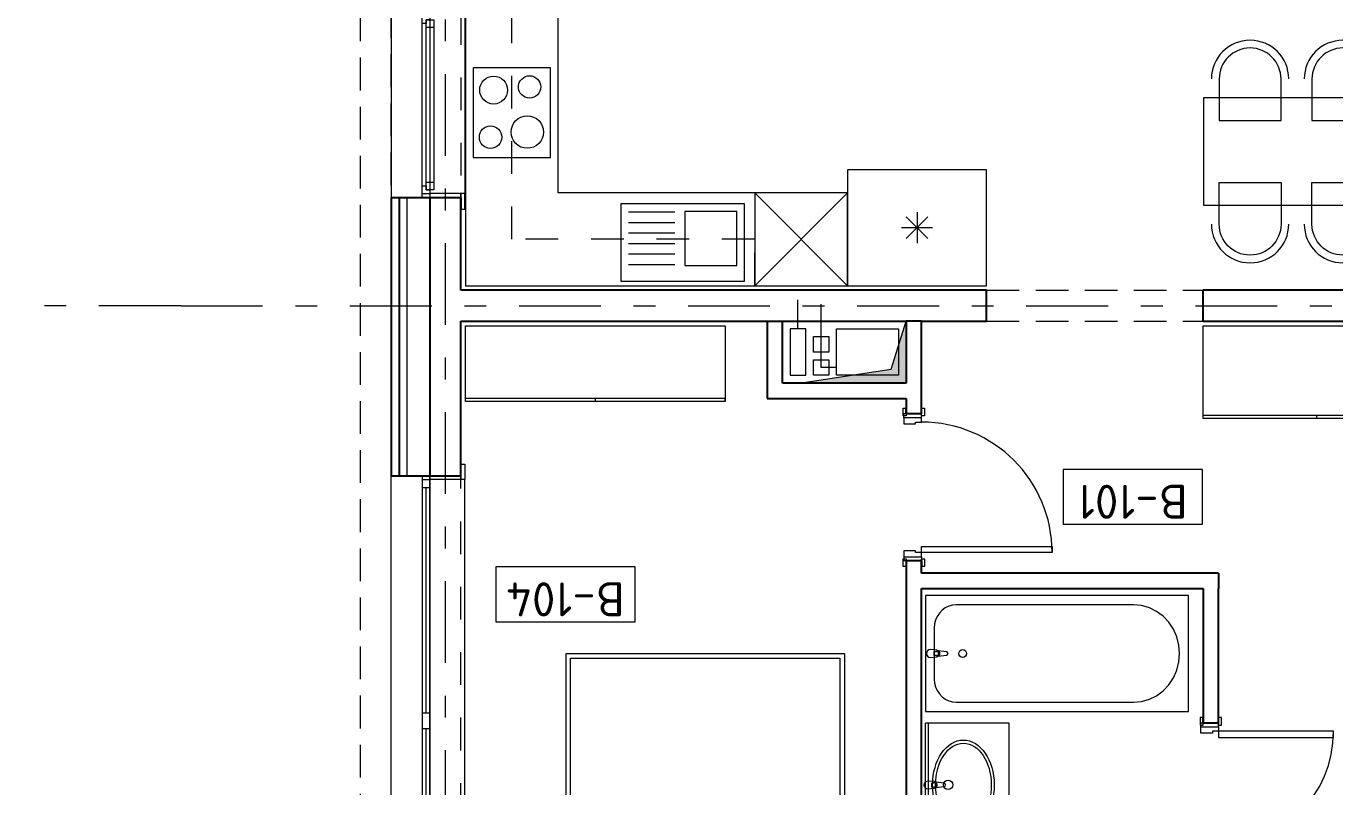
# Model space of a CAD drawing. Header units: millimetres. Extents: x 18162 to 3540582, y 72188 to 247925.
# Drawn here: x 654300 to 662763, y 88033 to 92954 of the extents above; entities that cross this region are included whole.
import ezdxf
from ezdxf.enums import TextEntityAlignment as Align

# ---------------------------------------------------------------- set-up
doc = ezdxf.new("R2010")
doc.units = ezdxf.units.MM
doc.header["$MEASUREMENT"] = 0
doc.set_wipeout_variables(frame=1)
for name, pattern in [('Dashed', [423.333333, 211.666667, -211.666667]), ('Double Dashed', [1093.611073, 529.166651, -211.666656, 141.111112, -211.666656]), ('Hidden Line', [317.5, 211.666667, -105.833333]), ('Wipeout_Contour', [1000, 0, -1000])]:
    doc.linetypes.add(name, pattern=pattern)
for name, color, linetype in [('Archicad Doors', 7, 'Continuous'), ('Archicad Windows', 7, 'Continuous'), ('Archicad Zone Stamps', 7, 'Continuous'), ('Drawing & Figure', 7, 'Continuous'), ('Interior - Equipment', 7, 'Continuous'), ('Interior - Furniture', 7, 'Continuous'), ('Model Unit - Zone A', 7, 'Continuous'), ('Structural - Bearing', 7, 'Continuous'), ('Structural - Grid', 7, 'Continuous')]:
    doc.layers.add(name, color=color, linetype=linetype)
doc.styles.add('GENERATED_STYLE_2', font='')
doc.styles.add('GENERATED_STYLE_3', font='', dxfattribs={"width": 0.8})
doc.styles.get('GENERATED_STYLE_2').set_extended_font_data('ISOCPEUR MON')
doc.styles.get('GENERATED_STYLE_3').set_extended_font_data('ISOCPEUR MON')

# ---------------------------------------------------------------- blocks, each defined once
blk = doc.blocks.new('Үүдний хэсэг_B-101_71_3', base_point=(661293.8, 89677))
at = {"layer": 'Archicad Zone Stamps', "color": 7, "linetype": 'Continuous', "lineweight": 5}
for p, q in [((661906.5, 90086.8), (661006.5, 90086.8)), ((661006.5, 90086.8), (661006.5, 89732)), ((661906.5, 89732), (661906.5, 90086.8)), ((661006.5, 89732), (661906.5, 89732))]:
    blk.add_line(p, q, dxfattribs=at)
at = {"layer": 'Archicad Zone Stamps', "color": 7, "lineweight": 5, "style": 'GENERATED_STYLE_2'}
for tag, p in [('DUMMY_861', (661105.2, 89767.5)), ('ROOM_NUMBER', (661456.5, 89767.5))]:
    blk.add_attdef(tag, text='', height=220, rotation=180, dxfattribs=at).set_placement(p, align=Align.TOP_CENTER)
blk = doc.blocks.new('Унтлагын өрөө_B-104_74_3', base_point=(658504.3, 89836))
at = {"layer": 'Archicad Zone Stamps', "color": 7, "linetype": 'Continuous', "lineweight": 5}
for p, q in [((658238, 89455.6), (657338, 89455.6)), ((657338, 89455.6), (657338, 89100.7)), ((658238, 89100.7), (658238, 89455.6)), ((657338, 89100.7), (658238, 89100.7))]:
    blk.add_line(p, q, dxfattribs=at)
at = {"layer": 'Archicad Zone Stamps', "color": 7, "lineweight": 5, "style": 'GENERATED_STYLE_2'}
for tag, p in [('DUMMY_861', (657403.7, 89136.2)), ('ROOM_NUMBER', (657788, 89136.2))]:
    blk.add_attdef(tag, text='', height=220, rotation=180, dxfattribs=at).set_placement(p, align=Align.TOP_CENTER)
blk = doc.blocks.new('Window with Sidelight 27[43]_3', base_point=(636137.8, 0))
at = {"layer": 'Archicad Windows', "color": 7, "linetype": 'Continuous', "lineweight": 13}
for p, q in [((657111.3, 90020.7), (657111.3, 90120.7)), ((657111.3, 90120.7), (657136.3, 90120.7)), ((657111.3, 90045.7), (657111.3, 90120.7)), ((657111.3, 90045.7), (657111.3, 90120.7)), ((657136.3, 90120.7), (657136.3, 90020.7)), ((656661.3, 87845.7), (656661.3, 90045.7)), ((656661.3, 90045.7), (656711.3, 90045.7)), ((656711.3, 90045.7), (656761.3, 90045.7)), ((656761.3, 90045.7), (656861.3, 90045.7)), ((656861.3, 90045.7), (656861.3, 90020.7)), ((656861.3, 90045.7), (656911.3, 90045.7)), ((656861.3, 90045.7), (656911.3, 90045.7)), ((656861.3, 90020.7), (656861.3, 89970.7)), ((656861.3, 90020.7), (656911.3, 90020.7)), ((656861.3, 89970.7), (656911.3, 89970.7)), ((656861.3, 89970.7), (656861.3, 88510.7)), ((656886.3, 88510.7), (656886.3, 89970.7)), ((656911.3, 90045.7), (657111.3, 90045.7)), ((656911.3, 90020.7), (656911.3, 90045.7)), ((656911.3, 90020.7), (656911.3, 90045.7)), ((656911.3, 90045.7), (657111.3, 90045.7)), ((656911.3, 90045.7), (657111.3, 90045.7)), ((657111.3, 90020.7), (656911.3, 90020.7)), ((656911.3, 89970.7), (656911.3, 90020.7)), ((656911.3, 88510.7), (656911.3, 89970.7)), ((657111.3, 90045.7), (657111.3, 90020.7)), ((657136.3, 90020.7), (657111.3, 90020.7)), ((657136.3, 87870.7), (657136.3, 90020.7)), ((656911.3, 88510.7), (656861.3, 88510.7)), ((656861.3, 88510.7), (656861.3, 88460.7)), ((656861.3, 88460.7), (656861.3, 88410.7)), ((656911.3, 88460.7), (656911.3, 88510.7)), ((656911.3, 88410.7), (656911.3, 88460.7)), ((656861.3, 88410.7), (656911.3, 88410.7)), ((656861.3, 88410.7), (656861.3, 87920.7)), ((656886.3, 87920.7), (656886.3, 88410.7)), ((656911.3, 87920.7), (656911.3, 88410.7)), ((656911.3, 87920.7), (656861.3, 87920.7)), ((656861.3, 87920.7), (656861.3, 87870.7)), ((656861.3, 87870.7), (656861.3, 87845.7)), ((656861.3, 87870.7), (656911.3, 87870.7)), ((656911.3, 87870.7), (656911.3, 87920.7)), ((656911.3, 87870.7), (657111.3, 87870.7)), ((656911.3, 87845.7), (656911.3, 87870.7)), ((656911.3, 87845.7), (656911.3, 87870.7)), ((657111.3, 87870.7), (657111.3, 87845.7)), ((657111.3, 87770.7), (657111.3, 87870.7)), ((657111.3, 87870.7), (657136.3, 87870.7)), ((657136.3, 87870.7), (657136.3, 87770.7)), ((656661.3, 87845.7), (656711.3, 87845.7)), ((656711.3, 87845.7), (656761.3, 87845.7)), ((656761.3, 87845.7), (656861.3, 87845.7)), ((656861.3, 87845.7), (656911.3, 87845.7)), ((656861.3, 87845.7), (656911.3, 87845.7)), ((657111.3, 87845.7), (656911.3, 87845.7)), ((656911.3, 87845.7), (657111.3, 87845.7)), ((656911.3, 87845.7), (657111.3, 87845.7)), ((657111.3, 87845.7), (657111.3, 87770.7)), ((657111.3, 87845.7), (657111.3, 87770.7)), ((657136.3, 87770.7), (657111.3, 87770.7))]:
    blk.add_line(p, q, dxfattribs=at)
at = {"layer": 'Archicad Windows', "color": 7, "linetype": 'Dashed', "lineweight": 13}
blk.add_line((657111.3, 87845.7), (657111.3, 90045.7), dxfattribs=at)
blk = doc.blocks.new('Window 27[44]_3', base_point=(636137.8, 0))
at = {"layer": 'Archicad Windows', "color": 7, "linetype": 'Continuous', "lineweight": 13}
for p, q in [((657136.3, 93120.7), (657111.3, 93120.7)), ((657111.3, 93120.7), (657111.3, 93020.7)), ((657111.3, 93045.7), (657111.3, 93120.7)), ((657111.3, 93045.7), (657111.3, 93120.7)), ((657136.3, 93020.7), (657136.3, 93120.7)), ((656661.3, 93045.7), (656661.3, 91845.7)), ((656661.3, 93045.7), (656711.3, 93045.7)), ((656711.3, 93045.7), (656761.3, 93045.7)), ((656761.3, 93045.7), (656861.3, 93045.7)), ((656861.3, 93020.7), (656861.3, 93045.7)), ((656861.3, 93045.7), (656911.3, 93045.7)), ((656861.3, 93045.7), (656911.3, 93045.7)), ((656861.3, 92970.7), (656861.3, 93020.7)), ((656861.3, 93020.7), (656911.3, 93020.7)), ((657111.3, 93045.7), (656911.3, 93045.7)), ((656911.3, 93045.7), (656911.3, 93020.7)), ((656911.3, 93045.7), (656911.3, 93020.7)), ((656911.3, 93045.7), (657111.3, 93045.7)), ((656911.3, 93045.7), (657111.3, 93045.7)), ((656911.3, 93020.7), (657111.3, 93020.7)), ((656911.3, 93020.7), (656911.3, 92995.7)), ((657111.3, 93020.7), (657111.3, 93045.7)), ((657111.3, 93020.7), (657136.3, 93020.7)), ((657136.3, 93020.7), (657136.3, 91870.7)), ((656886.3, 92970.7), (656861.3, 92970.7)), ((656861.3, 91920.7), (656861.3, 92970.7)), ((656911.3, 92995.7), (656886.3, 92995.7)), ((656886.3, 92995.7), (656886.3, 92970.7)), ((656886.3, 92945.7), (656886.3, 92995.7)), ((656886.3, 92995.7), (656936.3, 92995.7)), ((656936.3, 92945.7), (656886.3, 92945.7)), ((656886.3, 91945.7), (656886.3, 92945.7)), ((656911.3, 92945.7), (656911.3, 91945.7)), ((656936.3, 92995.7), (656936.3, 92945.7)), ((656936.3, 92945.7), (656936.3, 91945.7)), ((656936.3, 92945.7), (656936.3, 91945.7)), ((656861.3, 91870.7), (656861.3, 91920.7)), ((656861.3, 91920.7), (656886.3, 91920.7)), ((656886.3, 91895.7), (656886.3, 91945.7)), ((656886.3, 91945.7), (656936.3, 91945.7)), ((656886.3, 91920.7), (656886.3, 91895.7)), ((656936.3, 91945.7), (656936.3, 91895.7)), ((656661.3, 91845.7), (656711.3, 91845.7)), ((656711.3, 91845.7), (656761.3, 91845.7)), ((656761.3, 91845.7), (656861.3, 91845.7)), ((656861.3, 91845.7), (656861.3, 91870.7)), ((656861.3, 91870.7), (656911.3, 91870.7)), ((656861.3, 91845.7), (656911.3, 91845.7)), ((656861.3, 91845.7), (656911.3, 91845.7)), ((656886.3, 91895.7), (656911.3, 91895.7)), ((656936.3, 91895.7), (656886.3, 91895.7)), ((656911.3, 91895.7), (656911.3, 91870.7)), ((657111.3, 91870.7), (656911.3, 91870.7)), ((656911.3, 91870.7), (656911.3, 91845.7)), ((656911.3, 91870.7), (656911.3, 91845.7)), ((656911.3, 91845.7), (657111.3, 91845.7)), ((656911.3, 91845.7), (657111.3, 91845.7)), ((656911.3, 91845.7), (657111.3, 91845.7)), ((657111.3, 91845.7), (657111.3, 91870.7)), ((657111.3, 91870.7), (657111.3, 91770.7)), ((657136.3, 91870.7), (657111.3, 91870.7)), ((657111.3, 91845.7), (657111.3, 91770.7)), ((657111.3, 91845.7), (657111.3, 91770.7)), ((657136.3, 91770.7), (657136.3, 91870.7)), ((657111.3, 91770.7), (657136.3, 91770.7))]:
    blk.add_line(p, q, dxfattribs=at)
at = {"layer": 'Archicad Windows', "color": 7, "linetype": 'Dashed', "lineweight": 13}
blk.add_line((657111.3, 93045.7), (657111.3, 91845.7), dxfattribs=at)
blk = doc.blocks.new('Rectangular Door Opening 27[85]_3', base_point=(636137.8, 0))
at = {"layer": 'Archicad Doors', "color": 7, "linetype": 'Hidden Line', "lineweight": 13}
for p, q in [((660511.3, 91245.7), (661911.3, 91245.7)), ((660511.3, 91045.7), (660511.3, 91245.7)), ((661911.3, 91045.7), (661911.3, 91245.7)), ((660511.3, 91045.7), (661911.3, 91045.7))]:
    blk.add_line(p, q, dxfattribs=at)
blk = doc.blocks.new('Door 27[108]_3', base_point=(636137.8, 0))
at = {"layer": 'Archicad Doors', "color": 7, "linetype": 'Continuous', "lineweight": 13}
for p, q in [((659972.3, 90432.7), (659972.3, 90482.7)), ((659972.3, 90482.7), (659991.3, 90482.7)), ((659991.3, 90482.7), (659991.3, 90432.7)), ((659991.3, 90445.7), (659991.3, 90482.7)), ((659991.3, 90445.7), (659991.3, 90482.7)), ((660091.3, 90432.7), (660091.3, 90482.7)), ((660091.3, 90482.7), (660110.3, 90482.7)), ((660091.3, 90445.7), (660091.3, 90482.7)), ((660091.3, 90445.7), (660091.3, 90482.7)), ((660110.3, 90482.7), (660110.3, 90432.7)), ((659991.3, 90432.7), (659972.3, 90432.7)), ((659976.3, 90420.7), (659976.3, 90445.7)), ((660091.3, 90445.7), (659976.3, 90445.7)), ((660091.3, 90420.7), (659976.3, 90420.7)), ((659976.3, 90420.7), (659976.3, 90380.7)), ((660091.3, 90445.7), (659991.3, 90445.7)), ((660091.3, 90445.7), (659991.3, 90445.7)), ((660051.3, 90380.7), (660051.3, 90392.7)), ((660051.3, 90392.7), (660091.3, 90392.7)), ((660091.3, 90420.7), (660091.3, 90445.7)), ((660110.3, 90432.7), (660091.3, 90432.7)), ((660091.3, 90392.7), (660091.3, 90420.7)), ((659976.3, 90380.7), (660051.3, 90380.7)), ((660051.3, 89560.7), (659976.3, 89560.7)), ((659976.3, 89560.7), (659976.3, 89520.7)), ((660051.3, 89548.7), (660051.3, 89560.7)), ((660091.3, 89548.7), (660051.3, 89548.7)), ((660091.3, 89548.7), (660091.3, 89588.7)), ((660091.3, 89588.7), (660935.3, 89588.7)), ((660091.3, 89520.7), (660091.3, 89548.7)), ((660935.3, 89548.7), (660091.3, 89548.7)), ((660935.3, 89588.7), (660935.3, 89548.7)), ((659972.3, 89458.7), (659972.3, 89508.7)), ((659972.3, 89508.7), (659991.3, 89508.7)), ((659991.3, 89458.7), (659972.3, 89458.7)), ((659976.3, 89520.7), (659976.3, 89495.7)), ((659976.3, 89520.7), (660091.3, 89520.7)), ((660091.3, 89495.7), (659976.3, 89495.7)), ((659991.3, 89508.7), (659991.3, 89458.7)), ((660091.3, 89495.7), (659991.3, 89495.7)), ((660091.3, 89495.7), (659991.3, 89495.7)), ((659991.3, 89495.7), (659991.3, 89458.7)), ((659991.3, 89495.7), (659991.3, 89458.7)), ((660091.3, 89520.7), (660091.3, 89495.7)), ((660091.3, 89458.7), (660091.3, 89508.7)), ((660091.3, 89508.7), (660110.3, 89508.7)), ((660091.3, 89495.7), (660091.3, 89458.7)), ((660091.3, 89495.7), (660091.3, 89458.7)), ((660110.3, 89458.7), (660091.3, 89458.7)), ((660110.3, 89508.7), (660110.3, 89458.7))]:
    blk.add_line(p, q, dxfattribs=at)
blk.add_arc((660091.3, 89548.7), 844, 0, 90, dxfattribs=at)
blk = doc.blocks.new('Door 27[109]_3', base_point=(636137.8, 0))
at = {"layer": 'Archicad Doors', "color": 7, "linetype": 'Continuous', "lineweight": 13}
for p, q in [((661911.3, 88482.7), (661892.3, 88482.7)), ((661892.3, 88482.7), (661892.3, 88432.7)), ((661896.3, 88420.7), (661896.3, 88445.7)), ((662011.3, 88445.7), (661896.3, 88445.7)), ((661911.3, 88432.7), (661911.3, 88482.7)), ((661911.3, 88445.7), (661911.3, 88482.7)), ((661911.3, 88445.7), (661911.3, 88482.7)), ((662011.3, 88445.7), (661911.3, 88445.7)), ((662011.3, 88445.7), (661911.3, 88445.7)), ((662030.3, 88482.7), (662011.3, 88482.7)), ((662011.3, 88482.7), (662011.3, 88432.7)), ((662011.3, 88445.7), (662011.3, 88482.7)), ((662011.3, 88445.7), (662011.3, 88482.7)), ((662011.3, 88420.7), (662011.3, 88445.7)), ((662030.3, 88432.7), (662030.3, 88482.7)), ((661892.3, 88432.7), (661911.3, 88432.7)), ((661896.3, 88420.7), (662011.3, 88420.7)), ((661896.3, 88380.7), (661896.3, 88420.7)), ((661971.3, 88380.7), (661896.3, 88380.7)), ((662011.3, 88392.7), (661971.3, 88392.7)), ((661971.3, 88392.7), (661971.3, 88380.7)), ((662011.3, 88432.7), (662030.3, 88432.7)), ((662011.3, 88420.7), (662011.3, 88392.7)), ((662755.3, 88392.7), (662011.3, 88392.7)), ((662011.3, 88392.7), (662011.3, 88352.7)), ((662755.3, 88352.7), (662755.3, 88392.7)), ((662011.3, 88352.7), (662755.3, 88352.7)), ((661892.3, 87608.7), (661892.3, 87558.7)), ((661911.3, 87608.7), (661892.3, 87608.7)), ((661896.3, 87660.7), (661971.3, 87660.7)), ((661896.3, 87620.7), (661896.3, 87660.7)), ((661896.3, 87620.7), (661896.3, 87595.7)), ((662011.3, 87620.7), (661896.3, 87620.7)), ((662011.3, 87595.7), (661896.3, 87595.7)), ((661911.3, 87558.7), (661911.3, 87608.7)), ((662011.3, 87595.7), (661911.3, 87595.7)), ((662011.3, 87595.7), (661911.3, 87595.7)), ((661911.3, 87595.7), (661911.3, 87558.7)), ((661911.3, 87595.7), (661911.3, 87558.7)), ((661971.3, 87660.7), (661971.3, 87648.7)), ((661971.3, 87648.7), (662011.3, 87648.7)), ((662011.3, 87648.7), (662011.3, 87620.7)), ((662011.3, 87620.7), (662011.3, 87595.7)), ((662011.3, 87608.7), (662011.3, 87558.7)), ((662030.3, 87608.7), (662011.3, 87608.7)), ((662011.3, 87595.7), (662011.3, 87558.7)), ((662011.3, 87595.7), (662011.3, 87558.7)), ((662030.3, 87558.7), (662030.3, 87608.7)), ((661892.3, 87558.7), (661911.3, 87558.7)), ((662011.3, 87558.7), (662030.3, 87558.7))]:
    blk.add_line(p, q, dxfattribs=at)
blk.add_arc((662011.3, 88392.7), 744, 270, 0, dxfattribs=at)
blk = doc.blocks.new('Kitchen Layout 27[210]_3', base_point=(657141, 94275.4))
at = {"layer": 'Interior - Equipment', "color": 7, "linetype": 'Dashed', "lineweight": 5}
for p, q in [((657441, 93255.4), (657141, 93255.4)), ((657141, 93255.4), (657141, 91275.4)), ((657441, 91575.4), (657441, 93255.4)), ((659011.5, 91575.4), (657441, 91575.4)), ((659011.5, 91275.4), (659011.5, 91575.4)), ((657141, 91275.4), (659011.5, 91275.4))]:
    blk.add_line(p, q, dxfattribs=at)
at = {"layer": 'Interior - Equipment', "color": 7, "linetype": 'Continuous', "lineweight": 5}
for p, q in [((659611.5, 91875.4), (659011.5, 91275.4)), ((659011.5, 91875.4), (659611.5, 91275.4)), ((658495.8, 91750.4), (658195.8, 91750.4)), ((658895.8, 91755.4), (658560.8, 91755.4)), ((658560.8, 91755.4), (658560.8, 91405.4)), ((658895.8, 91405.4), (658895.8, 91755.4)), ((660061.6, 91750.4), (660061.6, 91550.4)), ((658495.8, 91682.4), (658195.8, 91682.4)), ((660132.3, 91721.1), (659990.9, 91579.7)), ((659990.9, 91721.1), (660132.3, 91579.7)), ((658495.8, 91614.4), (658195.8, 91614.4)), ((660161.6, 91650.4), (659961.6, 91650.4)), ((658495.8, 91546.4), (658195.8, 91546.4)), ((658495.8, 91478.4), (658195.8, 91478.4)), ((658495.8, 91410.4), (658195.8, 91410.4)), ((658560.8, 91405.4), (658895.8, 91405.4))]:
    blk.add_line(p, q, dxfattribs=at)
at = {"layer": 'Interior - Equipment', "color": 7, "linetype": 'Continuous', "lineweight": 5, "flags": 128}
for points in [[(657141, 93255.4), (657141, 91275.4), (659611.6, 91275.4), (659611.6, 91875.4), (657741, 91875.4), (657741, 93255.4)], [(657691, 92105.7), (657691, 92685.7), (657191, 92685.7), (657191, 92105.7)], [(660511.6, 92025.4), (659611.6, 92025.4), (659611.6, 91275.4), (660511.6, 91275.4)], [(659611.5, 91875.4), (659011.5, 91875.4), (659011.5, 91275.4), (659611.5, 91275.4)], [(658945.8, 91805.4), (658145.8, 91805.4), (658145.8, 91305.4), (658945.8, 91305.4)]]:
    blk.add_lwpolyline(points, close=True, dxfattribs=at)
at = {"layer": 'Interior - Equipment', "color": 7, "linetype": 'Continuous', "lineweight": 5}
for centre, radius in [((657323, 92540.7), 90), ((657556, 92561), 72.5), ((657541, 92269.2), 105), ((657303.5, 92236.2), 72.5)]:
    blk.add_circle(centre, radius, dxfattribs=at)
blk = doc.blocks.new('Basin Cabinet 27[211]_3', base_point=(660656.3, 87645.7))
at = {"layer": 'Interior - Equipment', "color": 7, "linetype": 'Continuous', "lineweight": 5}
for p, q in [((660116.3, 87645.7), (660116.3, 88445.7)), ((660656.3, 88445.7), (660116.3, 88445.7)), ((660136.3, 87645.7), (660136.3, 88445.7)), ((660656.3, 87645.7), (660656.3, 88445.7)), ((660156.2, 88059.3), (660171.1, 88059.3)), ((660156.2, 88032.1), (660156.2, 88059.3)), ((660171.1, 88032.1), (660156.2, 88032.1)), ((660656.3, 87645.7), (660116.3, 87645.7))]:
    blk.add_line(p, q, dxfattribs=at)
at = {"layer": 'Interior - Equipment', "color": 7, "linetype": 'Continuous', "lineweight": 5, "flags": 128}
blk.add_lwpolyline([(660131.3, 88020.7), (660173.3, 88024.7, 0.12102), (660182.8, 88027.9), (660235.7, 88034.6, 0.882566), (660235.7, 88056.8), (660182.8, 88063.4, 0.12102), (660173.3, 88066.7), (660131.3, 88070.7, 1)], format="xyb", close=True, dxfattribs=at)
at = {"layer": 'Interior - Equipment', "color": 7, "linetype": 'Continuous', "lineweight": 5}
blk.add_circle((660262.5, 88045.7), 30, dxfattribs=at)
for centre, radius, start, end in [((660171.1, 88045.7), 13.6, 270, 90), ((660171.4, 88045.7), 21.1, 302.77103, 57.22897)]:
    blk.add_arc(centre, radius, start, end, dxfattribs=at)
for major_axis, ratio in [((0, 290), 0.686667), ((0, 270), 0.666667)]:
    blk.add_ellipse((660361.3, 88045.7), major_axis=major_axis, ratio=ratio, dxfattribs=at)
blk = doc.blocks.new('Bathtub 27[212]_3', base_point=(660116.3, 89270.7))
at = {"layer": 'Interior - Equipment', "color": 7, "linetype": 'Continuous', "lineweight": 5}
for p, q in [((660172.6, 88909.3), (660187.4, 88909.3)), ((660172.6, 88882.1), (660172.6, 88909.3)), ((660187.4, 88882.1), (660172.6, 88882.1))]:
    blk.add_line(p, q, dxfattribs=at)
at = {"layer": 'Interior - Equipment', "color": 7, "linetype": 'Continuous', "lineweight": 5, "flags": 128}
for points in [[(660116.3, 88520.7), (661816.3, 88520.7), (661816.3, 89270.7), (660116.3, 89270.7)], [(660314.7, 89210.7), (660290.1, 89208.4), (660266.2, 89201.6), (660243.8, 89190.6), (660223.6, 89175.6), (660206.1, 89157.1), (660192, 89135.7), (660181.5, 89112), (660175.1, 89086.7), (660173, 89060.7), (660173, 88730.7), (660175.1, 88704.6), (660181.5, 88679.4), (660192, 88655.7), (660206.1, 88634.3), (660223.6, 88615.8), (660243.8, 88600.8), (660266.2, 88589.7), (660290.1, 88583), (660314.7, 88580.7), (661462.2, 88580.7), (661513.8, 88585.5), (661563.9, 88599.7), (661610.9, 88622.9), (661653.4, 88654.4), (661690.1, 88693.2), (661719.8, 88738.2), (661741.7, 88787.9), (661755.1, 88841), (661759.7, 88895.7), (661755.1, 88950.4), (661741.7, 89003.4), (661719.8, 89053.2), (661690.1, 89098.2), (661653.4, 89137), (661610.9, 89168.5), (661563.9, 89191.7), (661513.8, 89205.9), (661462.2, 89210.7)]]:
    blk.add_lwpolyline(points, close=True, dxfattribs=at)
blk.add_lwpolyline([(660147.6, 88870.7), (660189.6, 88874.7, 0.12102), (660199.1, 88877.9), (660252, 88884.6, 0.882566), (660252, 88906.8), (660199.1, 88913.4, 0.12102), (660189.6, 88916.7), (660147.6, 88920.7, 1)], format="xyb", close=True, dxfattribs=at)
at = {"layer": 'Interior - Equipment', "color": 7, "linetype": 'Continuous', "lineweight": 5}
blk.add_circle((660356.3, 88895.7), 25, dxfattribs=at)
for centre, radius, start, end in [((660187.4, 88895.7), 13.6, 270, 90), ((660187.7, 88895.7), 21.1, 302.77103, 57.22897)]:
    blk.add_arc(centre, radius, start, end, dxfattribs=at)
blk = doc.blocks.new('Dining Table Rectangle 27[281]_3', base_point=(662515.4, 92143.1))
at = {"layer": 'Interior - Furniture', "color": 7, "linetype": 'Continuous', "lineweight": 5, "flags": 128}
for points in [[(662015.4, 92343.1), (662415.4, 92343.1), (662415.4, 92613.1, 1), (662015.4, 92613.1)], [(662615.4, 92343.1), (663015.4, 92343.1), (663015.4, 92613.1, 1), (662615.4, 92613.1)], [(662015.4, 91943.1), (662415.4, 91943.1), (662415.4, 91673.1, -1), (662015.4, 91673.1)], [(662615.4, 91943.1), (663015.4, 91943.1), (663015.4, 91673.1, -1), (662615.4, 91673.1)]]:
    blk.add_lwpolyline(points, format="xyb", close=True, dxfattribs=at)
blk.add_lwpolyline([(661915.4, 92493.1), (663115.4, 92493.1), (663115.4, 91793.1), (661915.4, 91793.1)], close=True, dxfattribs=at)
at = {"layer": 'Interior - Furniture', "color": 7, "linetype": 'Continuous', "lineweight": 5}
for centre, start, end in [((662215.4, 92613.1), 0, 180), ((662815.4, 92613.1), 0, 180), ((662215.4, 91673.1), 180, 0), ((662815.4, 91673.1), 180, 0)]:
    blk.add_arc(centre, 250, start, end, dxfattribs=at)
blk = doc.blocks.new('Cupboard 27[288]_3', base_point=(663381.6, 90416))
at = {"layer": 'Interior - Furniture', "color": 7, "linetype": 'Continuous', "lineweight": 5}
for p, q in [((663381.6, 90436), (661911.3, 90436)), ((662646.5, 90416), (662646.5, 90436)), ((663381.6, 90416), (663381.6, 90436))]:
    blk.add_line(p, q, dxfattribs=at)
at = {"layer": 'Interior - Furniture', "color": 7, "linetype": 'Continuous', "lineweight": 5, "flags": 128}
blk.add_lwpolyline([(663381.6, 90416), (661911.3, 90416), (661911.3, 91016), (663381.6, 91016)], close=True, dxfattribs=at)
blk = doc.blocks.new('Cupboard 27[289]_3', base_point=(658821.3, 90525.7))
at = {"layer": 'Interior - Furniture', "color": 7, "linetype": 'Continuous', "lineweight": 5}
for p, q in [((658821.3, 90545.7), (657141.3, 90545.7)), ((657981.3, 90525.7), (657981.3, 90545.7)), ((658821.3, 90525.7), (658821.3, 90545.7))]:
    blk.add_line(p, q, dxfattribs=at)
at = {"layer": 'Interior - Furniture', "color": 7, "linetype": 'Continuous', "lineweight": 5, "flags": 128}
blk.add_lwpolyline([(658821.3, 90525.7), (657141.3, 90525.7), (657141.3, 91015.7), (658821.3, 91015.7)], close=True, dxfattribs=at)
blk = doc.blocks.new('Bed Layout 27[325]_3', base_point=(658691.3, 86895.7))
at = {"layer": 'Interior - Furniture', "color": 7, "linetype": 'Continuous', "lineweight": 5}
for p, q in [((657791.3, 88895.7), (659591.3, 88895.7)), ((657791.3, 86895.7), (657791.3, 88895.7)), ((657821.3, 87515.7), (657821.3, 88865.7)), ((657821.3, 88865.7), (658691.3, 88865.7)), ((658691.3, 88865.7), (659561.3, 88865.7)), ((659561.3, 88865.7), (659561.3, 87515.7)), ((659591.3, 88895.7), (659591.3, 86895.7)), ((658001.3, 87335.7), (657821.3, 87515.7)), ((657821.3, 87515.7), (658001.3, 87515.7)), ((658001.3, 87335.7), (658001.3, 87515.7)), ((659561.3, 87515.7), (659381.3, 87335.7)), ((659561.3, 87515.7), (659381.3, 87515.7)), ((659381.3, 87335.7), (659381.3, 87515.7)), ((657291.3, 87315.7), (657791.3, 87315.7)), ((657291.3, 86895.7), (657291.3, 87315.7)), ((657791.3, 87315.7), (657791.3, 86895.7)), ((658691.3, 87335.7), (658001.3, 87335.7)), ((659381.3, 87335.7), (658691.3, 87335.7)), ((657791.3, 86895.7), (657291.3, 86895.7)), ((659591.3, 86895.7), (657791.3, 86895.7))]:
    blk.add_line(p, q, dxfattribs=at)
at = {"layer": 'Interior - Furniture', "color": 7, "linetype": 'Continuous', "lineweight": 5, "flags": 128}
for points in [[(658631.3, 87335.7), (658631.3, 86955.7), (657851.3, 86955.7), (657851.3, 87375.7), (657961.3, 87375.7), (658001.3, 87335.7)], [(659381.3, 87335.7), (659421.3, 87375.7), (659531.3, 87375.7), (659531.3, 86955.7), (658751.3, 86955.7), (658751.3, 87335.7)]]:
    blk.add_lwpolyline(points, close=True, dxfattribs=at)
blk.add_lwpolyline([(657641.3, 87105.7, -1), (657441.3, 87105.7, -1)], format="xyb", close=True, dxfattribs=at)
blk = doc.blocks.new('Standard grid marker[330]_3', base_point=(654300.1, 91145.7))
at = {"layer": 'Structural - Grid', "color": 13, "linetype": 'Double Dashed', "lineweight": 13}
for q in [(654300.1, 91145.7), (689862.2, 91145.7)]:
    blk.add_line((655300.1, 91145.7), q, dxfattribs=at)
at = {"layer": 'Structural - Grid', "color": 13, "lineweight": 13, "style": 'GENERATED_STYLE_3'}
blk.add_attdef('AC_MarkerText_1', text='', height=250, rotation=180, dxfattribs=at).set_placement((691162.2, 91020.7), align=Align.TOP_CENTER)
blk = doc.blocks.new('Standard grid marker[336]_3', base_point=(657011.3, 72524.1))
at = {"layer": 'Structural - Grid', "color": 13, "linetype": 'Double Dashed', "lineweight": 13}
blk.add_line((657011.3, 73524.1), (657011.3, 100185.5), dxfattribs=at)
at = {"layer": 'Structural - Grid', "color": 13, "lineweight": 13, "style": 'GENERATED_STYLE_3'}
blk.add_attdef('AC_MarkerText_1', text='', height=250, rotation=180, dxfattribs=at).set_placement((657011.3, 101360.5), align=Align.TOP_CENTER)

msp = doc.modelspace()

# ---------------------------------------------------------------- hatches: boundary and pattern name
at = {"layer": 'Drawing & Figure', "linetype": 'Continuous', "lineweight": 13}
msp.add_hatch(color=7, dxfattribs=at).paths.add_polyline_path([(659893.2, 90735.3), (659991.3, 91045.7), (659991.3, 90625.7), (659171.3, 90625.7)])

# ---------------------------------------------------------------- linework, layer by layer
at = {"layer": 'Drawing & Figure', "color": 7, "linetype": 'Continuous', "lineweight": 13, "flags": 128}
msp.add_lwpolyline([(659893.2, 90735.3), (659991.3, 91045.7), (659991.3, 90625.7), (659171.3, 90625.7)], close=True, dxfattribs=at)
at = {"layer": 'Structural - Bearing', "color": 7, "linetype": 'Hidden Line', "lineweight": 13, "flags": 128}
msp.add_lwpolyline([(656460.6, 97195.7), (656460.6, 86845.7)], dxfattribs=at)
at = {"layer": 'Structural - Bearing', "color": 7, "linetype": 'Continuous', "lineweight": 13, "flags": 128}
for points in [[(656911.3, 96745.7), (656911.3, 78545.7), (687111.3, 78545.7), (687111.3, 96745.7), (673911.3, 96745.7), (673911.3, 92545.7), (671411.3, 92545.7), (671411.3, 96745.7)], [(659991.3, 91045.7), (659171.3, 91045.7), (659171.3, 90625.7), (659991.3, 90625.7)]]:
    msp.add_lwpolyline(points, close=True, dxfattribs=at)
at = {"layer": 'Structural - Grid', "color": 7, "linetype": 'Continuous', "lineweight": 5}
for points in [[(659341.3, 90995.7), (659241.3, 90995.7), (659241.3, 90695.7), (659341.3, 90695.7)], [(659541.3, 90695.7), (659541.3, 90995.7), (659941.3, 90995.7), (659941.3, 90695.7)], [(659391.3, 90945.7), (659491.3, 90945.7), (659491.3, 90845.7), (659391.3, 90845.7)], [(659391.3, 90795.7), (659491.3, 90795.7), (659491.3, 90695.7), (659391.3, 90695.7)]]:
    msp.add_lwpolyline(points, close=True, dxfattribs=at)

# ---------------------------------------------------------------- block references
at = {"layer": 'Interior - Furniture', "color": 7, "linetype": 'Continuous', "lineweight": 5}
for name, p in [('Dining Table Rectangle 27[281]_3', (662515.4, 92143.1)), ('Bed Layout 27[325]_3', (658691.3, 86895.7))]:
    msp.add_blockref(name, p, dxfattribs=at)
at = {"layer": 'Model Unit - Zone A', "color": 7, "linetype": 'Continuous', "lineweight": 5}
for name, p, values in [('Үүдний хэсэг_B-101_71_3', (661293.8, 89677), {'ROOM_NUMBER': 'B-101'}), ('Унтлагын өрөө_B-104_74_3', (658504.3, 89836), {'ROOM_NUMBER': 'B-104'})]:
    msp.add_blockref(name, p, dxfattribs=at).add_auto_attribs(values)

# ---------------------------------------------------------------- wipeouts: each hides what was drawn before it
at = {"color": 254, "linetype": 'Wipeout_Contour', "lineweight": 0, "ltscale": 2651818.538380784}
msp.add_wipeout([(656661.3, 90045.7), (656711.3, 90045.7), (656711.3, 91845.7), (656661.3, 91845.7)], dxfattribs=at).dxf.layer = 'Structural - Bearing'

# ---------------------------------------------------------------- next in the draw order: linework, layer by layer
at = {"layer": 'Structural - Bearing', "color": 7, "linetype": 'Hidden Line', "lineweight": 13, "flags": 128}
msp.add_lwpolyline([(656660.6, 86845.7), (656660.6, 96995.7)], dxfattribs=at)
at = {"layer": 'Structural - Bearing', "color": 7, "linetype": 'Continuous', "lineweight": 25, "flags": 128}
msp.add_lwpolyline([(656661.3, 91845.7), (656661.3, 90045.7)], dxfattribs=at)

# ---------------------------------------------------------------- next in the draw order: wipeouts: each hides what was drawn before it
at = {"color": 254, "linetype": 'Wipeout_Contour', "lineweight": 0, "ltscale": 2652016.64806242}
msp.add_wipeout([(656711.3, 90045.7), (656761.3, 90045.7), (656761.3, 91845.7), (656711.3, 91845.7)], dxfattribs=at).dxf.layer = 'Structural - Bearing'
at = {"color": 254, "linetype": 'Wipeout_Contour', "lineweight": 0, "ltscale": 2675601.146760494}
msp.add_wipeout([(661911.3, 91045.7), (663411.3, 91045.7), (663411.3, 91245.7), (661911.3, 91245.7)], dxfattribs=at).dxf.layer = 'Structural - Bearing'
at = {"color": 254, "linetype": 'Wipeout_Contour', "lineweight": 0, "ltscale": 1996056.654806199}
msp.add_wipeout([(659191.3, 90645.7), (659091.3, 90545.7), (659191.3, 90545.7)], dxfattribs=at).dxf.layer = 'Structural - Bearing'
at = {"color": 254, "linetype": 'Wipeout_Contour', "lineweight": 0, "ltscale": 2663635.69791495}
msp.add_wipeout([(659991.3, 86895.7), (660091.3, 86895.7), (660091.3, 89495.7), (659991.3, 89495.7)], dxfattribs=at).dxf.layer = 'Structural - Bearing'
at = {"color": 254, "linetype": 'Wipeout_Contour', "lineweight": 0, "ltscale": 2003941.314741756}
msp.add_wipeout([(661911.3, 89315.7), (662011.3, 89315.7), (662011.3, 89415.7)], dxfattribs=at).dxf.layer = 'Structural - Bearing'

# ---------------------------------------------------------------- next in the draw order: linework, layer by layer
at = {"layer": 'Structural - Bearing', "color": 7, "linetype": 'Continuous', "lineweight": 25}
for p, q in [((656661.3, 91845.7), (656711.3, 91845.7)), ((656711.3, 91845.7), (656711.3, 90045.7)), ((661911.3, 91045.7), (661911.3, 91245.7)), ((656661.3, 90045.7), (656711.3, 90045.7)), ((659991.3, 89495.7), (659991.3, 89458.7)), ((660091.3, 89495.7), (659991.3, 89495.7)), ((660091.3, 89495.7), (660091.3, 89458.7))]:
    msp.add_line(p, q, dxfattribs=at)
at = {"layer": 'Structural - Bearing', "color": 7, "linetype": 'Continuous', "lineweight": 25, "flags": 128}
for points in [[(663411.3, 91245.7), (661911.3, 91245.7)], [(661911.3, 91045.7), (663411.3, 91045.7)], [(659991.3, 89495.7), (659991.3, 86895.7)], [(660091.3, 89415.7), (660091.3, 89495.7)], [(660091.3, 86895.7), (660091.3, 89315.7)]]:
    msp.add_lwpolyline(points, dxfattribs=at)

# ---------------------------------------------------------------- next in the draw order: block references
at = {"layer": 'Interior - Equipment', "color": 7, "linetype": 'Continuous', "lineweight": 5}
for name, p in [('Bathtub 27[212]_3', (660116.3, 89270.7)), ('Basin Cabinet 27[211]_3', (660656.3, 87645.7))]:
    msp.add_blockref(name, p, dxfattribs=at)
at = {"layer": 'Interior - Furniture', "color": 7, "linetype": 'Continuous', "lineweight": 5}
msp.add_blockref('Cupboard 27[288]_3', (663381.6, 90416), dxfattribs=at)

# ---------------------------------------------------------------- next in the draw order: wipeouts: each hides what was drawn before it
at = {"color": 254, "linetype": 'Wipeout_Contour', "lineweight": 0, "ltscale": 3978668.498972648}
msp.add_wipeout([(656761.3, 90045.7), (656861.3, 90045.7), (656911.3, 90045.7), (656911.3, 91845.7), (656861.3, 91845.7), (656761.3, 91845.7)], dxfattribs=at).dxf.layer = 'Structural - Bearing'
at = {"color": 254, "linetype": 'Wipeout_Contour', "lineweight": 0, "ltscale": 2003856.717307055}
msp.add_wipeout([(661911.3, 89315.7), (662011.3, 89415.7), (661911.3, 89415.7)], dxfattribs=at).dxf.layer = 'Structural - Bearing'

# ---------------------------------------------------------------- next in the draw order: linework, layer by layer
at = {"layer": 'Structural - Bearing', "color": 7, "linetype": 'Continuous', "lineweight": 25}
for p, q in [((656711.3, 91845.7), (656761.3, 91845.7)), ((656761.3, 91845.7), (656861.3, 91845.7)), ((656711.3, 90045.7), (656761.3, 90045.7)), ((656761.3, 90045.7), (656861.3, 90045.7))]:
    msp.add_line(p, q, dxfattribs=at)
at = {"layer": 'Structural - Bearing', "color": 7, "linetype": 'Continuous', "lineweight": 13}
msp.add_line((656761.3, 91845.7), (656761.3, 90045.7), dxfattribs=at)
at = {"layer": 'Structural - Bearing', "color": 7, "linetype": 'Continuous', "lineweight": 25, "flags": 128}
msp.add_lwpolyline([(662011.3, 89415.7), (662011.3, 89315.7)], dxfattribs=at)

# ---------------------------------------------------------------- next in the draw order: wipeouts: each hides what was drawn before it
at = {"color": 254, "linetype": 'Wipeout_Contour', "lineweight": 0, "ltscale": 2653106.253334726}
msp.add_wipeout([(657111.3, 91845.7), (656911.3, 91845.7), (656911.3, 90045.7), (657111.3, 90045.7)], dxfattribs=at).dxf.layer = 'Structural - Bearing'
at = {"color": 254, "linetype": 'Wipeout_Contour', "lineweight": 0, "ltscale": 2668059.970496004}
msp.add_wipeout([(661911.3, 89415.7), (660091.3, 89415.7), (660091.3, 89315.7), (661911.3, 89315.7)], dxfattribs=at).dxf.layer = 'Structural - Bearing'

# ---------------------------------------------------------------- next in the draw order: linework, layer by layer
at = {"layer": 'Structural - Bearing', "color": 7, "linetype": 'Continuous', "lineweight": 25}
for p, q in [((656861.3, 91845.7), (656911.3, 91845.7)), ((656911.3, 91845.7), (656911.3, 90045.7)), ((656911.3, 91845.7), (657111.3, 91845.7)), ((657111.3, 91845.7), (657111.3, 91770.7)), ((657111.3, 90045.7), (657111.3, 90120.7)), ((656861.3, 90045.7), (656911.3, 90045.7)), ((656911.3, 90045.7), (657111.3, 90045.7))]:
    msp.add_line(p, q, dxfattribs=at)
at = {"layer": 'Structural - Bearing', "color": 7, "linetype": 'Continuous', "lineweight": 25, "flags": 128}
for points in [[(657111.3, 91245.7), (657111.3, 91845.7)], [(657111.3, 90045.7), (657111.3, 91045.7)], [(662011.3, 89415.7), (660091.3, 89415.7)], [(660091.3, 89315.7), (661911.3, 89315.7)]]:
    msp.add_lwpolyline(points, dxfattribs=at)

# ---------------------------------------------------------------- next in the draw order: block references
at = {"layer": 'Archicad Windows', "color": 7, "linetype": 'Continuous', "lineweight": 13}
for name in ['Window 27[44]_3', 'Window with Sidelight 27[43]_3']:
    msp.add_blockref(name, (636137.8, 0), dxfattribs=at)

# ---------------------------------------------------------------- next in the draw order: wipeouts: each hides what was drawn before it
at = {"color": 254, "linetype": 'Wipeout_Contour', "lineweight": 0, "ltscale": 2660345.74453113}
msp.add_wipeout([(657111.3, 91245.7), (657111.3, 91045.7), (660511.3, 91045.7), (660511.3, 91245.7)], dxfattribs=at).dxf.layer = 'Structural - Bearing'
at = {"color": 254, "linetype": 'Wipeout_Contour', "lineweight": 0, "ltscale": 2671607.048131395}
msp.add_wipeout([(661911.3, 89315.7), (661911.3, 88445.7), (662011.3, 88445.7), (662011.3, 89315.7)], dxfattribs=at).dxf.layer = 'Structural - Bearing'

# ---------------------------------------------------------------- next in the draw order: linework, layer by layer
at = {"layer": 'Structural - Bearing', "color": 7, "linetype": 'Continuous', "lineweight": 25}
for p, q in [((660511.3, 91045.7), (660511.3, 91245.7)), ((661911.3, 88445.7), (661911.3, 88482.7)), ((662011.3, 88445.7), (661911.3, 88445.7)), ((662011.3, 88445.7), (662011.3, 88482.7))]:
    msp.add_line(p, q, dxfattribs=at)
at = {"layer": 'Structural - Bearing', "color": 7, "linetype": 'Continuous', "lineweight": 25, "flags": 128}
for points in [[(660511.3, 91245.7), (657111.3, 91245.7)], [(657111.3, 91045.7), (660511.3, 91045.7)], [(661911.3, 89315.7), (661911.3, 88445.7)], [(662011.3, 88445.7), (662011.3, 89315.7)]]:
    msp.add_lwpolyline(points, dxfattribs=at)
at = {"layer": 'Structural - Grid', "color": 7, "linetype": 'Continuous', "lineweight": 5}
for points in [[(659291.3, 90995.7), (659291.3, 91184.3)], [(659541.3, 90745.7), (659441.3, 90745.7), (659441.3, 91155.7)]]:
    msp.add_lwpolyline(points, dxfattribs=at)

# ---------------------------------------------------------------- next in the draw order: block references
at = {"layer": 'Archicad Doors', "color": 7, "linetype": 'Hidden Line', "lineweight": 13}
msp.add_blockref('Rectangular Door Opening 27[85]_3', (636137.8, 0), dxfattribs=at)
at = {"layer": 'Archicad Doors', "color": 7, "linetype": 'Continuous', "lineweight": 13}
msp.add_blockref('Door 27[109]_3', (636137.8, 0), dxfattribs=at)
at = {"layer": 'Interior - Equipment', "color": 7, "linetype": 'Continuous', "lineweight": 5}
msp.add_blockref('Kitchen Layout 27[210]_3', (657141, 94275.4), dxfattribs=at)
at = {"layer": 'Interior - Furniture', "color": 7, "linetype": 'Continuous', "lineweight": 5}
msp.add_blockref('Cupboard 27[289]_3', (658821.3, 90525.7), dxfattribs=at)
at = {"layer": 'Structural - Grid', "color": 13, "linetype": 'Continuous', "lineweight": 13}
msp.add_blockref('Standard grid marker[336]_3', (657011.3, 72524.1), dxfattribs=at)

# ---------------------------------------------------------------- next in the draw order: wipeouts: each hides what was drawn before it
at = {"color": 254, "linetype": 'Wipeout_Contour', "lineweight": 0, "ltscale": 2661489.116721471}
msp.add_wipeout([(659191.3, 90645.7), (659191.3, 91045.7), (659091.3, 91045.7), (659091.3, 90645.7)], dxfattribs=at).dxf.layer = 'Structural - Bearing'

# ---------------------------------------------------------------- next in the draw order: linework, layer by layer
at = {"layer": 'Structural - Bearing', "color": 7, "linetype": 'Continuous', "lineweight": 25, "flags": 128}
msp.add_lwpolyline([(659091.3, 91045.7), (659191.3, 91045.7)], dxfattribs=at)

# ---------------------------------------------------------------- next in the draw order: wipeouts: each hides what was drawn before it
at = {"color": 254, "linetype": 'Wipeout_Contour', "lineweight": 0, "ltscale": 1995972.329523586}
msp.add_wipeout([(659091.3, 90645.7), (659091.3, 90545.7), (659191.3, 90645.7)], dxfattribs=at).dxf.layer = 'Structural - Bearing'

# ---------------------------------------------------------------- next in the draw order: linework, layer by layer
at = {"layer": 'Structural - Bearing', "color": 7, "linetype": 'Continuous', "lineweight": 25, "flags": 128}
for points in [[(659091.3, 91045.7), (659091.3, 90545.7)], [(659191.3, 90645.7), (659191.3, 91045.7)], [(659091.3, 90545.7), (659191.3, 90545.7)]]:
    msp.add_lwpolyline(points, dxfattribs=at)

# ---------------------------------------------------------------- next in the draw order: wipeouts: each hides what was drawn before it
at = {"color": 254, "linetype": 'Wipeout_Contour', "lineweight": 0, "ltscale": 2663135.911969704}
msp.add_wipeout([(659191.3, 90545.7), (659991.3, 90545.7), (659991.3, 90645.7), (659191.3, 90645.7)], dxfattribs=at).dxf.layer = 'Structural - Bearing'

# ---------------------------------------------------------------- next in the draw order: linework, layer by layer
at = {"layer": 'Structural - Bearing', "color": 7, "linetype": 'Continuous', "lineweight": 25, "flags": 128}
for points in [[(659991.3, 90645.7), (659191.3, 90645.7)], [(659191.3, 90545.7), (659991.3, 90545.7)]]:
    msp.add_lwpolyline(points, dxfattribs=at)

# ---------------------------------------------------------------- next in the draw order: wipeouts: each hides what was drawn before it
at = {"color": 254, "linetype": 'Wipeout_Contour', "lineweight": 0, "ltscale": 2665001.085915072}
msp.add_wipeout([(660091.3, 91045.7), (659991.3, 91045.7), (659991.3, 90445.7), (660091.3, 90445.7)], dxfattribs=at).dxf.layer = 'Structural - Bearing'

# ---------------------------------------------------------------- next in the draw order: linework, layer by layer
at = {"layer": 'Structural - Bearing', "color": 7, "linetype": 'Continuous', "lineweight": 25}
for p, q in [((659991.3, 90445.7), (659991.3, 90482.7)), ((660091.3, 90445.7), (660091.3, 90482.7)), ((660091.3, 90445.7), (659991.3, 90445.7))]:
    msp.add_line(p, q, dxfattribs=at)
at = {"layer": 'Structural - Bearing', "color": 7, "linetype": 'Continuous', "lineweight": 25, "flags": 128}
for points in [[(660091.3, 91045.7), (659991.3, 91045.7)], [(659991.3, 91045.7), (659991.3, 90645.7)], [(660091.3, 90445.7), (660091.3, 91045.7)], [(659991.3, 90545.7), (659991.3, 90445.7)]]:
    msp.add_lwpolyline(points, dxfattribs=at)

# ---------------------------------------------------------------- next in the draw order: block references
at = {"layer": 'Archicad Doors', "color": 7, "linetype": 'Continuous', "lineweight": 13}
msp.add_blockref('Door 27[108]_3', (636137.8, 0), dxfattribs=at)
at = {"layer": 'Structural - Grid', "color": 13, "linetype": 'Continuous', "lineweight": 13}
msp.add_blockref('Standard grid marker[330]_3', (654300.1, 91145.7), dxfattribs=at)

doc.saveas('drawing.dxf')
